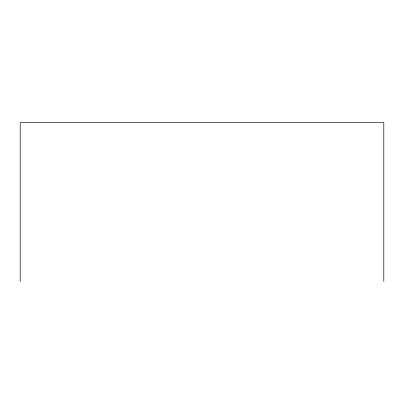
<?xml version="1.0" encoding="UTF-8"?>
<svg xmlns="http://www.w3.org/2000/svg" width="404" height="404" viewBox="0 0 404 404"><rect width="100%" height="100%" fill="white"/><g stroke="black" fill="none" stroke-linecap="round" stroke-linejoin="round"><path stroke-width="0.61" d="M383.8 281.426L383.8 122.574L20.2 122.574L20.2 281.426"/></g></svg>
